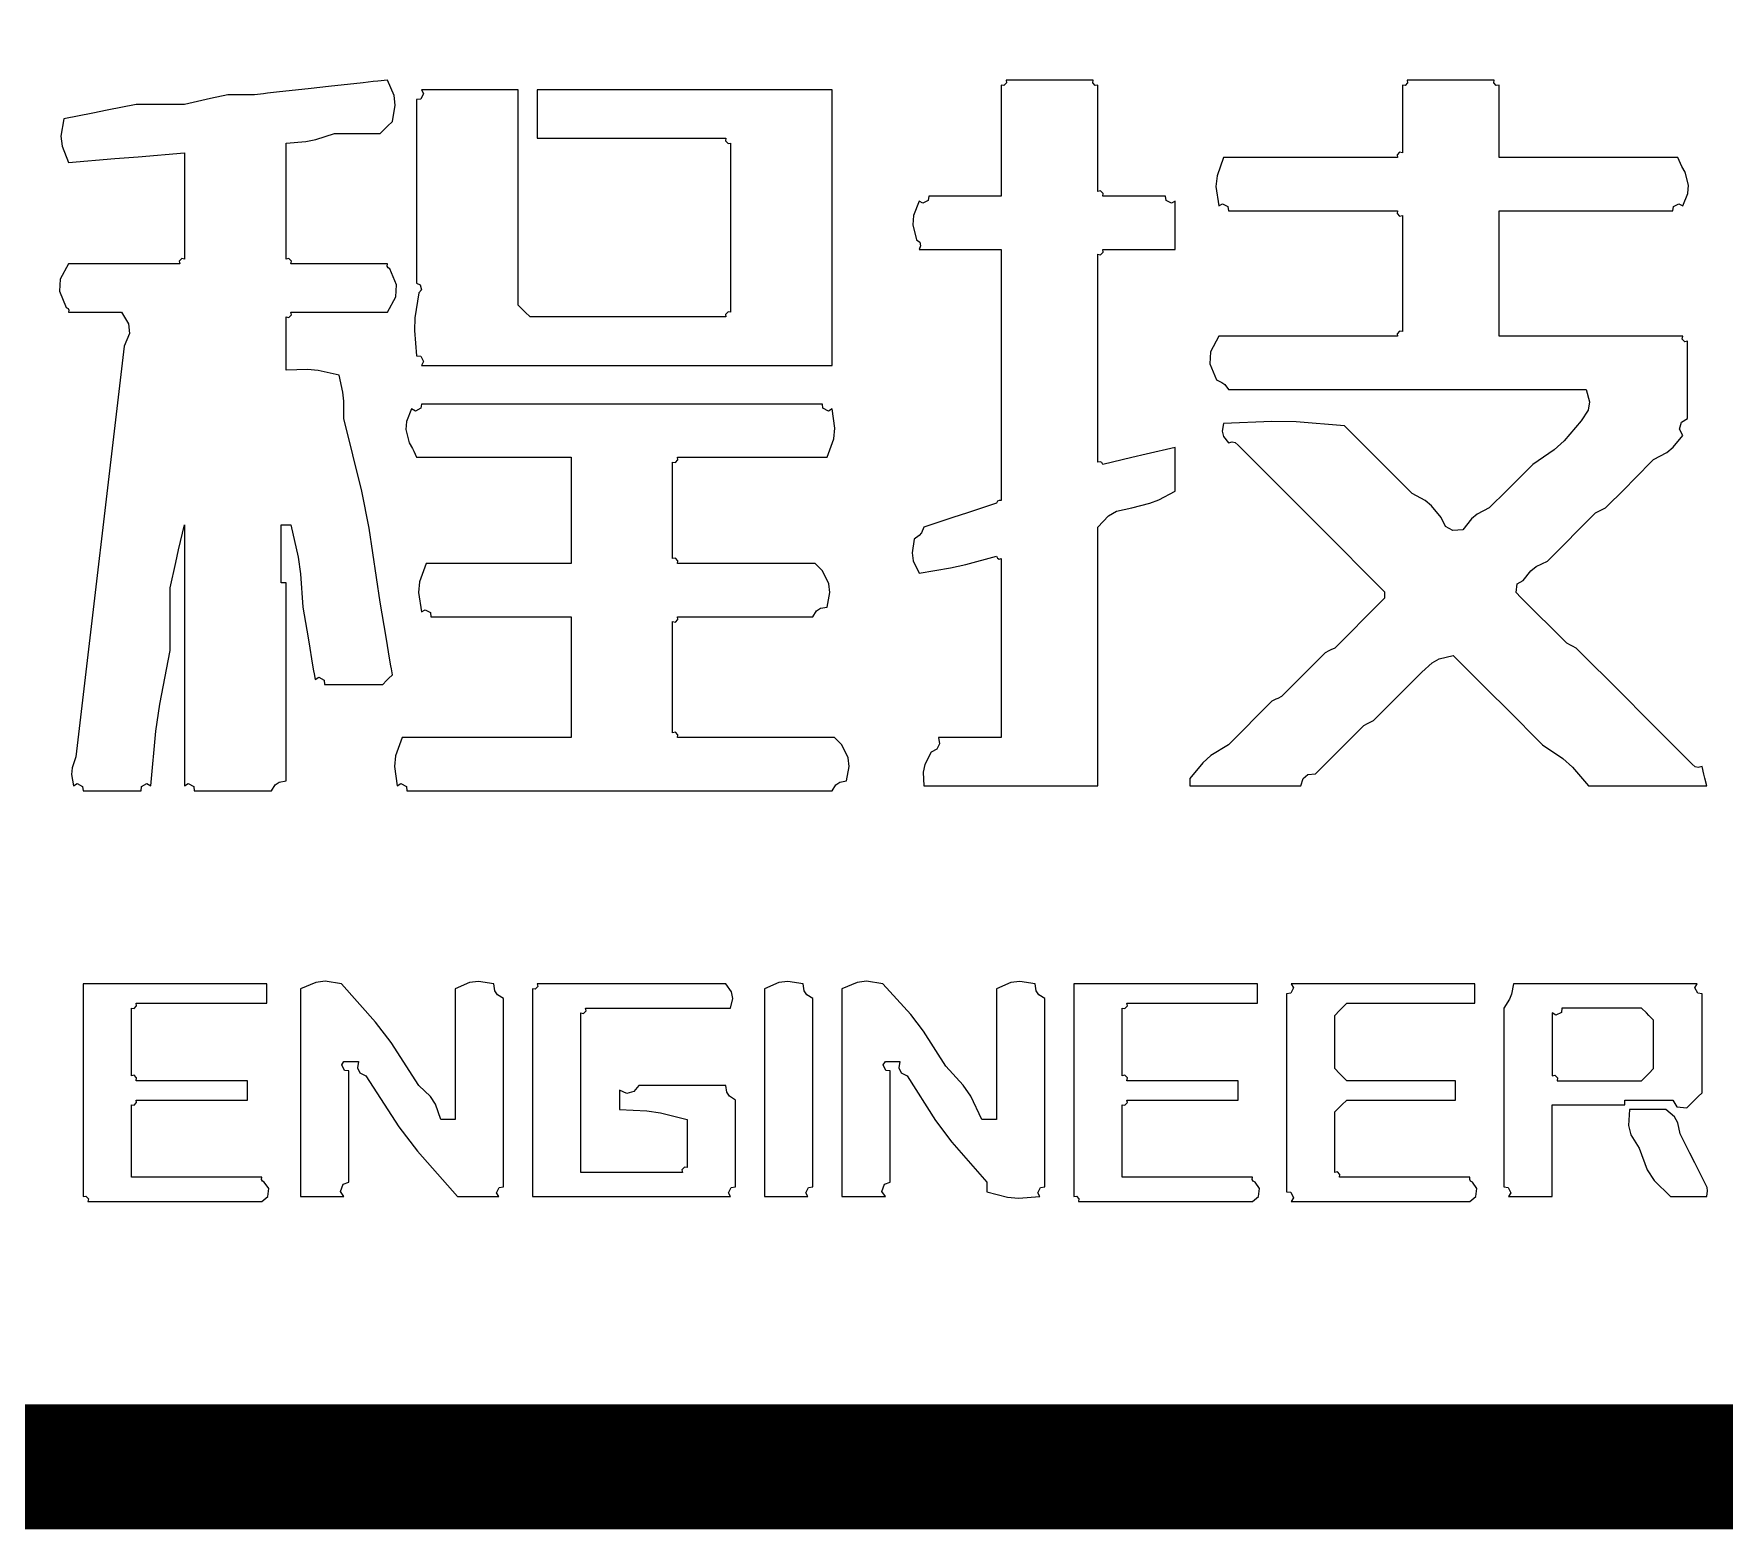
# Model space of a CAD drawing. Header units: millimetres. Extents: x -705761 to 1364679, y -410401 to 446404.
# Drawn here: x -445935 to -444580, y -137576 to -136378 of the extents above; entities that cross this region are included whole.
import ezdxf
from ezdxf.enums import TextEntityAlignment as Align

# ---------------------------------------------------------------- set-up
doc = ezdxf.new("R2010")
doc.units = ezdxf.units.MM
doc.layers.add('TK', color=7, linetype='Continuous')
doc.layers.add('模板-签名-公用', color=3, linetype='Continuous')
doc.layers.add('图框', color=7, linetype='Continuous', lineweight=13)
doc.styles.get("Standard").update_dxf_attribs({"font": 'arial.ttf'})
doc.styles.add('Style-仿宋_GB2312', font='')
doc.styles.add('宋体', font='', dxfattribs={"width": 0.7, "height": 2.5})
doc.styles.add('宋体_1', font='', dxfattribs={"width": 0.7, "height": 2.386364})
doc.styles.get('Style-仿宋_GB2312').set_extended_font_data('仿宋_GB2312')
doc.styles.get('宋体').set_extended_font_data('SimSun')
doc.styles.get('宋体_1').set_extended_font_data('SimSun')

# ---------------------------------------------------------------- blocks, each defined once
blk = doc.blocks.new('BSIET_通用图框_A1+0.5_1')
at = {"layer": '图框', "const_width": 1}
blk.add_lwpolyline([(-1236, 584), (-10, 584), (-10, 10), (-1236, 10)], close=True, dxfattribs=at)
at = {"layer": '图框', "color": 7, "lineweight": 25, "flags": 128}
blk.add_lwpolyline([(-10, 584), (-1236, 584), (-1236, 10), (-10, 10), (-10, 584)], close=True, dxfattribs=at)
at = {"layer": 'TK', "lineweight": 25, "style": '宋体', "width": 0.7, "flags": 3}
for tag, p in [('LZHQ_N会签10_T6_H6', (-1248.113, 94.082)), ('LZHQ_N会签9_T6_H6', (-1248.235, 86.082)), ('LZHQ_N会签8_T6_H6', (-1248.235, 78.082)), ('LZHQ_N会签7_T6_H6', (-1248.357, 70.082)), ('LZHQ_N会签6_T6_H6', (-1248.253, 62.082)), ('LZHQ_N会签5_T6_H6', (-1248.253, 54.082)), ('LZHQ_N会签4_T6_H6', (-1248.253, 46.082)), ('LZHQ_N会签3_T6_H6', (-1248.253, 38.082)), ('LZHQ_N会签2_T6_H6', (-1248.253, 30.082)), ('LZHQ_N会签1_T6_H6', (-1248.253, 22.082))]:
    blk.add_attdef(tag, text='', height=2.5, dxfattribs=at).set_placement(p, align=Align.MIDDLE)
at = {"layer": '模板-签名-公用', "lineweight": 25, "style": '宋体', "width": 0.7}
blk.add_attdef('LZTQINS', text='', height=2, dxfattribs=at).set_placement((-10, 10), align=Align.MIDDLE)
at = {"layer": '模板-签名-公用', "lineweight": 25, "style": '宋体', "width": 0.7, "flags": 3}
blk.add_attdef('LZFRAME', (-45.909, 7.064), '', height=3, dxfattribs=at)
blk = doc.blocks.new('BSIET_通用_A1(2024)_1')
at = {"color": 7, "linetype": 'Continuous', "lineweight": 0}
for p, q in [((-79.619, 11.113), (-79.697, 11.106)), ((-79.567, 10.992), (-79.619, 11.113)), ((-74.382, 11.113), (-74.661, 11.113)), ((-74.661, 11.113), (-74.657, 11.092)), ((-74.243, 11.113), (-74.382, 11.113)), ((-73.964, 11.113), (-74.243, 11.113)), ((-73.967, 11.092), (-73.964, 11.113)), ((-71.167, 11.113), (-71.446, 11.113)), ((-71.446, 11.113), (-71.443, 11.092)), ((-71.028, 11.113), (-71.167, 11.113)), ((-70.749, 11.113), (-71.028, 11.113)), ((-70.752, 11.092), (-70.749, 11.113)), ((-80.898, 10.997), (-81.037, 10.966)), ((-80.812, 10.997), (-80.898, 10.997)), ((-80.769, 10.997), (-80.812, 10.997)), ((-80.684, 10.997), (-80.769, 10.997)), ((-80.614, 11.005), (-80.684, 10.997)), ((-80.58, 11.009), (-80.614, 11.005)), ((-80.51, 11.017), (-80.58, 11.009)), ((-80.231, 11.047), (-80.51, 11.017)), ((-80.092, 11.063), (-80.231, 11.047)), ((-79.813, 11.094), (-80.092, 11.063)), ((-79.735, 11.103), (-79.813, 11.094)), ((-79.697, 11.106), (-79.735, 11.103)), ((-79.558, 10.915), (-79.567, 10.992)), ((-79.33, 11.006), (-79.353, 10.962)), ((-79.038, 11.036), (-79.348, 11.036)), ((-79.348, 11.036), (-79.33, 11.006)), ((-78.883, 11.036), (-79.038, 11.036)), ((-78.573, 11.036), (-78.883, 11.036)), ((-78.573, 10.347), (-78.573, 11.036)), ((-77.473, 11.036), (-78.419, 11.036)), ((-78.419, 11.036), (-78.419, 10.881)), ((-77.001, 11.036), (-77.473, 11.036)), ((-76.056, 11.036), (-77.001, 11.036)), ((-76.056, 10.153), (-76.056, 11.036)), ((-74.678, 11.071), (-74.7, 11.075)), ((-74.7, 11.075), (-74.7, 10.719)), ((-74.657, 11.092), (-74.678, 11.071)), ((-73.947, 11.071), (-73.967, 11.092)), ((-73.925, 11.075), (-73.947, 11.071)), ((-73.925, 10.734), (-73.925, 11.075)), ((-71.463, 11.071), (-71.485, 11.075)), ((-71.485, 11.075), (-71.485, 10.858)), ((-71.443, 11.092), (-71.463, 11.071)), ((-70.732, 11.071), (-70.752, 11.092)), ((-70.71, 11.075), (-70.732, 11.071)), ((-70.71, 10.842), (-70.71, 11.075)), ((-81.982, 10.851), (-82.214, 10.804)), ((-81.866, 10.874), (-81.982, 10.851)), ((-81.633, 10.92), (-81.866, 10.874)), ((-81.478, 10.92), (-81.633, 10.92)), ((-81.401, 10.92), (-81.478, 10.92)), ((-81.246, 10.92), (-81.401, 10.92)), ((-81.107, 10.951), (-81.246, 10.92)), ((-81.037, 10.966), (-81.107, 10.951)), ((-79.58, 10.784), (-79.558, 10.915)), ((-79.353, 10.962), (-79.387, 10.959)), ((-79.387, 10.959), (-79.387, 10.37)), ((-78.419, 10.881), (-78.419, 10.804)), ((-71.485, 10.858), (-71.485, 10.749)), ((-70.71, 10.726), (-70.71, 10.842)), ((-82.214, 10.804), (-82.237, 10.665)), ((-79.677, 10.687), (-79.638, 10.726)), ((-79.638, 10.726), (-79.619, 10.746)), ((-79.619, 10.746), (-79.58, 10.784)), ((-78.419, 10.804), (-78.419, 10.649)), ((-74.7, 10.719), (-74.7, 10.54)), ((-73.925, 10.563), (-73.925, 10.734)), ((-71.485, 10.749), (-71.485, 10.532)), ((-70.71, 10.494), (-70.71, 10.726)), ((-82.237, 10.665), (-82.228, 10.585)), ((-82.228, 10.585), (-82.175, 10.455)), ((-80.432, 10.61), (-80.275, 10.622)), ((-80.432, 10.238), (-80.432, 10.61)), ((-80.275, 10.622), (-80.195, 10.638)), ((-80.195, 10.638), (-80.045, 10.687)), ((-80.045, 10.687), (-79.898, 10.687)), ((-79.898, 10.687), (-79.825, 10.687)), ((-79.825, 10.687), (-79.677, 10.687)), ((-78.419, 10.649), (-77.814, 10.649)), ((-77.814, 10.649), (-77.512, 10.649)), ((-77.512, 10.649), (-76.908, 10.649)), ((-76.908, 10.649), (-76.911, 10.627)), ((-76.911, 10.627), (-76.89, 10.606)), ((-76.89, 10.606), (-76.869, 10.61)), ((-76.869, 10.61), (-76.869, 10.068)), ((-82.175, 10.455), (-81.804, 10.485)), ((-81.804, 10.485), (-81.618, 10.5)), ((-81.618, 10.5), (-81.246, 10.532)), ((-81.246, 10.532), (-81.246, 10.192)), ((-74.7, 10.54), (-74.7, 10.184)), ((-73.925, 10.223), (-73.925, 10.563)), ((-72.918, 10.494), (-72.97, 10.347)), ((-72.36, 10.494), (-72.918, 10.494)), ((-72.082, 10.494), (-72.36, 10.494)), ((-71.524, 10.494), (-72.082, 10.494)), ((-71.507, 10.536), (-71.527, 10.515)), ((-71.527, 10.515), (-71.524, 10.494)), ((-71.485, 10.532), (-71.507, 10.536)), ((-70.137, 10.494), (-70.71, 10.494)), ((-69.85, 10.494), (-70.137, 10.494)), ((-69.277, 10.494), (-69.85, 10.494)), ((-69.256, 10.446), (-69.277, 10.494)), ((-69.245, 10.423), (-69.256, 10.446)), ((-79.387, 10.37), (-79.387, 10.075)), ((-78.573, 10.002), (-78.573, 10.347)), ((-72.97, 10.347), (-72.979, 10.261)), ((-69.219, 10.377), (-69.245, 10.423)), ((-69.192, 10.272), (-69.219, 10.377)), ((-81.246, 10.192), (-81.246, 10.021)), ((-80.432, 10.052), (-80.432, 10.238)), ((-75.281, 10.184), (-75.285, 10.15)), ((-75.049, 10.184), (-75.281, 10.184)), ((-74.932, 10.184), (-75.049, 10.184)), ((-74.7, 10.184), (-74.932, 10.184)), ((-73.904, 10.226), (-73.925, 10.223)), ((-73.883, 10.205), (-73.904, 10.226)), ((-73.886, 10.184), (-73.883, 10.205)), ((-73.685, 10.184), (-73.886, 10.184)), ((-73.584, 10.184), (-73.685, 10.184)), ((-73.383, 10.184), (-73.584, 10.184)), ((-73.379, 10.15), (-73.383, 10.184)), ((-72.979, 10.261), (-72.957, 10.107)), ((-69.238, 10.107), (-69.196, 10.207)), ((-69.196, 10.207), (-69.192, 10.272)), ((-80.432, 9.68), (-80.432, 10.052)), ((-79.387, 10.075), (-79.387, 9.487)), ((-76.869, 10.068), (-76.869, 9.796)), ((-76.056, 9.711), (-76.056, 10.153)), ((-75.404, 10.03), (-75.409, 9.955)), ((-75.358, 10.145), (-75.404, 10.03)), ((-75.328, 10.128), (-75.358, 10.145)), ((-75.285, 10.15), (-75.328, 10.128)), ((-73.335, 10.128), (-73.379, 10.15)), ((-73.305, 10.145), (-73.335, 10.128)), ((-73.305, 9.99), (-73.305, 10.145)), ((-72.957, 10.107), (-72.927, 10.124)), ((-72.927, 10.124), (-72.883, 10.102)), ((-72.883, 10.102), (-72.879, 10.068)), ((-72.879, 10.068), (-72.337, 10.068)), ((-72.337, 10.068), (-72.066, 10.068)), ((-72.066, 10.068), (-71.524, 10.068)), ((-71.524, 10.068), (-71.527, 10.046)), ((-71.527, 10.046), (-71.507, 10.025)), ((-71.507, 10.025), (-71.485, 10.029)), ((-71.485, 10.029), (-71.485, 9.657)), ((-70.71, 9.665), (-70.71, 10.068)), ((-70.71, 10.068), (-70.152, 10.068)), ((-70.152, 10.068), (-69.873, 10.068)), ((-69.873, 10.068), (-69.316, 10.068)), ((-69.316, 10.068), (-69.312, 10.102)), ((-69.312, 10.102), (-69.268, 10.124)), ((-69.268, 10.124), (-69.238, 10.107)), ((-81.246, 10.021), (-81.246, 9.68)), ((-78.573, 9.312), (-78.573, 10.002)), ((-75.409, 9.955), (-75.378, 9.835)), ((-73.305, 9.913), (-73.305, 9.99)), ((-73.305, 9.758), (-73.305, 9.913)), ((-76.869, 9.796), (-76.869, 9.254)), ((-75.378, 9.835), (-75.353, 9.815)), ((-75.346, 9.787), (-75.358, 9.758)), ((-75.358, 9.758), (-75.095, 9.758)), ((-75.353, 9.815), (-75.346, 9.787)), ((-75.095, 9.758), (-74.963, 9.758)), ((-74.963, 9.758), (-74.7, 9.758)), ((-74.7, 9.758), (-74.7, 8.952)), ((-73.883, 9.736), (-73.886, 9.758)), ((-73.886, 9.758), (-73.654, 9.758)), ((-73.654, 9.758), (-73.538, 9.758)), ((-73.538, 9.758), (-73.305, 9.758)), ((-82.175, 9.641), (-82.242, 9.518)), ((-81.819, 9.641), (-82.175, 9.641)), ((-81.641, 9.641), (-81.819, 9.641)), ((-81.285, 9.641), (-81.641, 9.641)), ((-81.268, 9.684), (-81.289, 9.663)), ((-81.289, 9.663), (-81.285, 9.641)), ((-81.246, 9.68), (-81.268, 9.684)), ((-80.411, 9.684), (-80.432, 9.68)), ((-80.39, 9.663), (-80.411, 9.684)), ((-80.394, 9.641), (-80.39, 9.663)), ((-80.084, 9.641), (-80.394, 9.641)), ((-79.929, 9.641), (-80.084, 9.641)), ((-79.619, 9.641), (-79.929, 9.641)), ((-79.621, 9.624), (-79.619, 9.641)), ((-79.615, 9.611), (-79.621, 9.624)), ((-76.056, 8.828), (-76.056, 9.711)), ((-73.925, 9.053), (-73.925, 9.719)), ((-73.925, 9.719), (-73.904, 9.715)), ((-73.904, 9.715), (-73.883, 9.736)), ((-71.485, 9.657), (-71.485, 9.471)), ((-70.71, 9.463), (-70.71, 9.665)), ((-82.242, 9.518), (-82.247, 9.422)), ((-79.6, 9.603), (-79.615, 9.611)), ((-79.547, 9.473), (-79.6, 9.603)), ((-79.387, 9.487), (-79.357, 9.475)), ((-82.247, 9.422), (-82.195, 9.293)), ((-79.619, 9.254), (-79.553, 9.377)), ((-79.553, 9.377), (-79.547, 9.473)), ((-79.367, 9.409), (-79.399, 9.21)), ((-79.346, 9.433), (-79.367, 9.409)), ((-79.357, 9.475), (-79.346, 9.433)), ((-71.485, 9.471), (-71.485, 9.099)), ((-70.71, 9.061), (-70.71, 9.463)), ((-82.195, 9.293), (-82.18, 9.285)), ((-82.18, 9.285), (-82.173, 9.271)), ((-82.173, 9.271), (-82.175, 9.254)), ((-82.175, 9.254), (-82.005, 9.254)), ((-82.005, 9.254), (-81.92, 9.254)), ((-81.92, 9.254), (-81.75, 9.254)), ((-81.75, 9.254), (-81.694, 9.161)), ((-80.432, 9.045), (-80.432, 9.216)), ((-80.432, 9.216), (-80.411, 9.212)), ((-80.411, 9.212), (-80.39, 9.233)), ((-80.39, 9.233), (-80.394, 9.254)), ((-80.394, 9.254), (-80.084, 9.254)), ((-80.084, 9.254), (-79.929, 9.254)), ((-79.929, 9.254), (-79.619, 9.254)), ((-78.535, 9.274), (-78.573, 9.312)), ((-78.515, 9.254), (-78.535, 9.274)), ((-78.477, 9.216), (-78.515, 9.254)), ((-77.849, 9.216), (-78.477, 9.216)), ((-77.535, 9.216), (-77.849, 9.216)), ((-76.908, 9.216), (-77.535, 9.216)), ((-76.89, 9.258), (-76.911, 9.237)), ((-76.911, 9.237), (-76.908, 9.216)), ((-76.869, 9.254), (-76.89, 9.258)), ((-81.688, 9.083), (-81.73, 8.983)), ((-81.694, 9.161), (-81.688, 9.083)), ((-79.399, 9.21), (-79.403, 9.107)), ((-79.403, 9.107), (-79.387, 8.905)), ((-71.507, 9.103), (-71.527, 9.082)), ((-71.527, 9.082), (-71.524, 9.061)), ((-71.485, 9.099), (-71.507, 9.103)), ((-81.73, 8.983), (-81.884, 7.666)), ((-80.432, 8.96), (-80.432, 9.045)), ((-80.432, 8.789), (-80.432, 8.96)), ((-74.7, 8.952), (-74.7, 8.549)), ((-73.925, 8.72), (-73.925, 9.053)), ((-72.957, 9.061), (-73.023, 8.937)), ((-72.383, 9.061), (-72.957, 9.061)), ((-72.097, 9.061), (-72.383, 9.061)), ((-71.524, 9.061), (-72.097, 9.061)), ((-70.121, 9.061), (-70.71, 9.061)), ((-69.827, 9.061), (-70.121, 9.061)), ((-69.238, 9.061), (-69.827, 9.061)), ((-69.242, 9.039), (-69.238, 9.061)), ((-69.221, 9.018), (-69.242, 9.039)), ((-69.2, 9.022), (-69.221, 9.018)), ((-69.2, 8.774), (-69.2, 9.022)), ((-79.387, 8.905), (-79.353, 8.902)), ((-79.353, 8.902), (-79.33, 8.858)), ((-79.33, 8.858), (-79.348, 8.828)), ((-79.348, 8.828), (-78.031, 8.828)), ((-78.031, 8.828), (-77.373, 8.828)), ((-77.373, 8.828), (-76.056, 8.828)), ((-73.023, 8.937), (-73.028, 8.841)), ((-73.028, 8.841), (-72.976, 8.712)), ((-80.261, 8.795), (-80.432, 8.789)), ((-80.174, 8.787), (-80.261, 8.795)), ((-80.007, 8.75), (-80.174, 8.787)), ((-79.976, 8.614), (-80.007, 8.75)), ((-73.925, 8.053), (-73.925, 8.72)), ((-72.976, 8.712), (-72.931, 8.691)), ((-72.931, 8.691), (-72.909, 8.674)), ((-72.909, 8.674), (-72.879, 8.634)), ((-69.2, 8.65), (-69.2, 8.774)), ((-79.968, 8.542), (-79.976, 8.614)), ((-79.968, 8.402), (-79.968, 8.542)), ((-74.7, 8.549), (-74.7, 7.744)), ((-72.879, 8.634), (-71.733, 8.634)), ((-71.733, 8.634), (-71.159, 8.634)), ((-71.159, 8.634), (-70.013, 8.634)), ((-70.013, 8.634), (-69.985, 8.536)), ((-69.985, 8.536), (-69.996, 8.468)), ((-69.2, 8.402), (-69.2, 8.65)), ((-79.826, 7.819), (-79.968, 8.402)), ((-79.426, 8.48), (-79.467, 8.379)), ((-79.395, 8.462), (-79.426, 8.48)), ((-79.352, 8.484), (-79.395, 8.462)), ((-79.348, 8.518), (-79.352, 8.484)), ((-78.062, 8.518), (-79.348, 8.518)), ((-77.419, 8.518), (-78.062, 8.518)), ((-76.133, 8.518), (-77.419, 8.518)), ((-76.129, 8.484), (-76.133, 8.518)), ((-76.085, 8.462), (-76.129, 8.484)), ((-76.056, 8.48), (-76.085, 8.462)), ((-76.033, 8.326), (-76.056, 8.48)), ((-69.996, 8.468), (-70.052, 8.383)), ((-69.248, 8.374), (-69.2, 8.402)), ((-79.467, 8.379), (-79.472, 8.314)), ((-79.472, 8.314), (-79.445, 8.208)), ((-76.042, 8.239), (-76.033, 8.326)), ((-72.918, 8.363), (-72.93, 8.301)), ((-72.93, 8.301), (-72.919, 8.258)), ((-72.531, 8.379), (-72.918, 8.363)), ((-72.336, 8.375), (-72.531, 8.379)), ((-71.95, 8.344), (-72.336, 8.375)), ((-71.733, 8.127), (-71.95, 8.344)), ((-70.052, 8.383), (-70.187, 8.224)), ((-69.314, 8.172), (-69.238, 8.267)), ((-69.265, 8.316), (-69.248, 8.374)), ((-69.238, 8.267), (-69.265, 8.316)), ((-79.445, 8.208), (-79.419, 8.163)), ((-79.419, 8.163), (-79.407, 8.14)), ((-79.407, 8.14), (-79.387, 8.092)), ((-76.094, 8.092), (-76.042, 8.239)), ((-73.305, 8.17), (-73.538, 8.116)), ((-73.305, 8.03), (-73.305, 8.17)), ((-72.919, 8.258), (-72.879, 8.208)), ((-72.879, 8.208), (-72.848, 8.216)), ((-72.848, 8.216), (-72.826, 8.21)), ((-72.826, 8.21), (-72.802, 8.189)), ((-72.802, 8.189), (-72.345, 7.732)), ((-70.267, 8.152), (-70.439, 8.034)), ((-70.187, 8.224), (-70.267, 8.152)), ((-69.471, 8.073), (-69.364, 8.131)), ((-69.364, 8.131), (-69.314, 8.172)), ((-79.387, 8.092), (-78.891, 8.092)), ((-78.891, 8.092), (-78.643, 8.092)), ((-78.643, 8.092), (-78.147, 8.092)), ((-78.147, 8.092), (-78.147, 7.752)), ((-77.334, 7.744), (-77.334, 8.053)), ((-77.334, 8.053), (-77.312, 8.05)), ((-77.312, 8.05), (-77.292, 8.071)), ((-77.292, 8.071), (-77.295, 8.092)), ((-77.295, 8.092), (-76.815, 8.092)), ((-76.815, 8.092), (-76.574, 8.092)), ((-76.574, 8.092), (-76.094, 8.092)), ((-73.908, 8.056), (-73.925, 8.053)), ((-73.895, 8.049), (-73.908, 8.056)), ((-73.886, 8.034), (-73.895, 8.049)), ((-73.654, 8.089), (-73.886, 8.034)), ((-73.538, 8.116), (-73.654, 8.089)), ((-73.305, 7.961), (-73.305, 8.03)), ((-71.624, 8.019), (-71.733, 8.127)), ((-71.407, 7.802), (-71.624, 8.019)), ((-70.439, 8.034), (-70.579, 7.895)), ((-69.625, 7.918), (-69.471, 8.073)), ((-73.305, 7.821), (-73.305, 7.961)), ((-70.579, 7.895), (-70.648, 7.825)), ((-69.703, 7.84), (-69.625, 7.918)), ((-79.767, 7.523), (-79.826, 7.819)), ((-78.147, 7.752), (-78.147, 7.581)), ((-77.334, 7.589), (-77.334, 7.744)), ((-74.738, 7.724), (-74.971, 7.647)), ((-74.73, 7.739), (-74.738, 7.724)), ((-74.717, 7.746), (-74.73, 7.739)), ((-74.7, 7.744), (-74.717, 7.746)), ((-73.509, 7.723), (-73.438, 7.751)), ((-73.438, 7.751), (-73.305, 7.821)), ((-72.345, 7.732), (-72.116, 7.504)), ((-71.301, 7.744), (-71.407, 7.802)), ((-71.251, 7.702), (-71.301, 7.744)), ((-70.648, 7.825), (-70.788, 7.686)), ((-69.858, 7.686), (-69.703, 7.84)), ((-81.884, 7.666), (-81.962, 7.007)), ((-77.334, 7.279), (-77.334, 7.589)), ((-75.087, 7.608), (-75.32, 7.531)), ((-74.971, 7.647), (-75.087, 7.608)), ((-73.925, 7.531), (-73.841, 7.623)), ((-73.841, 7.623), (-73.776, 7.66)), ((-73.776, 7.66), (-73.654, 7.686)), ((-73.654, 7.686), (-73.509, 7.723)), ((-71.175, 7.608), (-71.251, 7.702)), ((-71.138, 7.537), (-71.175, 7.608)), ((-70.932, 7.597), (-71.001, 7.511)), ((-70.885, 7.635), (-70.932, 7.597)), ((-70.788, 7.686), (-70.885, 7.635)), ((-70.091, 7.492), (-69.936, 7.647)), ((-69.936, 7.647), (-69.904, 7.662)), ((-69.904, 7.662), (-69.889, 7.67)), ((-69.889, 7.67), (-69.858, 7.686)), ((-81.294, 7.349), (-81.246, 7.55)), ((-81.246, 7.55), (-81.246, 6.713)), ((-80.471, 7.364), (-80.471, 7.55)), ((-80.471, 7.55), (-80.44, 7.55)), ((-80.44, 7.55), (-80.425, 7.55)), ((-80.425, 7.55), (-80.394, 7.55)), ((-80.394, 7.55), (-80.335, 7.29)), ((-79.677, 6.93), (-79.767, 7.523)), ((-78.147, 7.581), (-78.147, 7.24)), ((-75.358, 7.464), (-75.397, 7.434)), ((-75.34, 7.485), (-75.358, 7.464)), ((-75.32, 7.531), (-75.34, 7.485)), ((-73.925, 6.701), (-73.925, 7.531)), ((-72.116, 7.504), (-71.659, 7.046)), ((-71.08, 7.505), (-71.138, 7.537)), ((-71.001, 7.511), (-71.08, 7.505)), ((-70.168, 7.414), (-70.091, 7.492)), ((-81.317, 7.248), (-81.294, 7.349)), ((-80.471, 7.271), (-80.471, 7.364)), ((-75.397, 7.434), (-75.415, 7.326)), ((-75.415, 7.326), (-75.406, 7.261)), ((-70.323, 7.259), (-70.168, 7.414)), ((-81.362, 7.046), (-81.317, 7.248)), ((-80.471, 7.085), (-80.471, 7.271)), ((-80.335, 7.29), (-80.316, 7.157)), ((-79.309, 7.24), (-79.362, 7.093)), ((-78.844, 7.24), (-79.309, 7.24)), ((-78.612, 7.24), (-78.844, 7.24)), ((-78.147, 7.24), (-78.612, 7.24)), ((-77.312, 7.282), (-77.334, 7.279)), ((-77.292, 7.262), (-77.312, 7.282)), ((-77.295, 7.24), (-77.292, 7.262)), ((-76.853, 7.24), (-77.295, 7.24)), ((-76.632, 7.24), (-76.853, 7.24)), ((-76.191, 7.24), (-76.632, 7.24)), ((-76.168, 7.217), (-76.191, 7.24)), ((-76.156, 7.205), (-76.168, 7.217)), ((-76.133, 7.182), (-76.156, 7.205)), ((-76.082, 7.076), (-76.133, 7.182)), ((-75.406, 7.261), (-75.358, 7.162)), ((-75.358, 7.162), (-75.108, 7.206)), ((-75.108, 7.206), (-74.984, 7.233)), ((-74.984, 7.233), (-74.738, 7.298)), ((-74.738, 7.298), (-74.73, 7.283)), ((-74.73, 7.283), (-74.717, 7.276)), ((-74.717, 7.276), (-74.7, 7.279)), ((-74.7, 7.279), (-74.7, 6.705)), ((-70.516, 7.104), (-70.455, 7.182)), ((-70.455, 7.182), (-70.412, 7.216)), ((-70.412, 7.216), (-70.323, 7.259)), ((-81.362, 6.845), (-81.362, 7.046)), ((-80.456, 7.085), (-80.471, 7.085)), ((-80.448, 7.085), (-80.456, 7.085)), ((-80.432, 7.085), (-80.448, 7.085)), ((-80.432, 6.45), (-80.432, 7.085)), ((-80.316, 7.157), (-80.297, 6.891)), ((-79.362, 7.093), (-79.37, 7.007)), ((-76.073, 7.007), (-76.082, 7.076)), ((-71.659, 7.046), (-71.627, 7.013)), ((-70.574, 7.008), (-70.564, 7.077)), ((-70.564, 7.077), (-70.516, 7.104)), ((-81.962, 7.007), (-82.117, 5.691)), ((-79.646, 6.744), (-79.677, 6.93)), ((-79.37, 7.007), (-79.348, 6.853)), ((-76.094, 6.891), (-76.073, 7.007)), ((-71.659, 6.93), (-71.806, 6.783)), ((-71.627, 6.963), (-71.659, 6.93)), ((-71.627, 7.013), (-71.627, 6.963)), ((-70.536, 6.969), (-70.574, 7.008)), ((-70.389, 6.822), (-70.536, 6.969)), ((-81.362, 6.744), (-81.362, 6.845)), ((-80.297, 6.891), (-80.266, 6.705)), ((-79.348, 6.853), (-79.318, 6.87)), ((-79.318, 6.87), (-79.274, 6.848)), ((-79.274, 6.848), (-79.271, 6.814)), ((-79.271, 6.814), (-78.821, 6.814)), ((-78.821, 6.814), (-78.596, 6.814)), ((-78.596, 6.814), (-78.147, 6.814)), ((-78.147, 6.814), (-78.147, 6.426)), ((-77.334, 6.419), (-77.334, 6.775)), ((-77.334, 6.775), (-77.312, 6.771)), ((-77.312, 6.771), (-77.292, 6.792)), ((-77.292, 6.792), (-77.295, 6.814)), ((-77.295, 6.814), (-76.861, 6.814)), ((-76.861, 6.814), (-76.644, 6.814)), ((-76.644, 6.814), (-76.21, 6.814)), ((-76.21, 6.814), (-76.181, 6.861)), ((-76.181, 6.861), (-76.149, 6.883)), ((-76.149, 6.883), (-76.094, 6.891)), ((-71.806, 6.783), (-71.88, 6.709)), ((-70.315, 6.748), (-70.389, 6.822)), ((-81.362, 6.543), (-81.362, 6.744)), ((-81.246, 6.713), (-81.246, 6.295)), ((-80.266, 6.705), (-80.25, 6.613)), ((-79.631, 6.651), (-79.646, 6.744)), ((-79.6, 6.465), (-79.631, 6.651)), ((-74.7, 6.705), (-74.7, 6.419)), ((-73.925, 6.287), (-73.925, 6.701)), ((-71.88, 6.709), (-72.027, 6.562)), ((-70.168, 6.601), (-70.315, 6.748)), ((-81.444, 6.112), (-81.362, 6.543)), ((-80.25, 6.613), (-80.22, 6.426)), ((-72.104, 6.523), (-72.244, 6.384)), ((-72.074, 6.539), (-72.104, 6.523)), ((-72.058, 6.547), (-72.074, 6.539)), ((-72.027, 6.562), (-72.058, 6.547)), ((-71.189, 6.475), (-71.078, 6.504)), ((-71.078, 6.504), (-70.791, 6.217)), ((-70.137, 6.585), (-70.168, 6.601)), ((-70.121, 6.577), (-70.137, 6.585)), ((-70.091, 6.562), (-70.121, 6.577)), ((-69.719, 6.19), (-70.091, 6.562)), ((-80.432, 6.132), (-80.432, 6.45)), ((-80.22, 6.426), (-80.212, 6.38)), ((-80.212, 6.38), (-80.208, 6.357)), ((-79.592, 6.419), (-79.6, 6.465)), ((-79.588, 6.395), (-79.592, 6.419)), ((-79.58, 6.349), (-79.588, 6.395)), ((-78.147, 6.426), (-78.147, 6.233)), ((-77.334, 6.241), (-77.334, 6.419)), ((-74.7, 6.419), (-74.7, 5.846)), ((-72.244, 6.384), (-72.314, 6.314)), ((-71.485, 6.213), (-71.33, 6.368)), ((-71.33, 6.368), (-71.245, 6.445)), ((-71.245, 6.445), (-71.189, 6.475)), ((-81.246, 6.295), (-81.246, 5.458)), ((-80.208, 6.357), (-80.2, 6.31)), ((-80.2, 6.31), (-80.17, 6.328)), ((-80.17, 6.328), (-80.126, 6.306)), ((-80.126, 6.306), (-80.123, 6.271)), ((-80.123, 6.271), (-79.937, 6.271)), ((-79.937, 6.271), (-79.844, 6.271)), ((-79.844, 6.271), (-79.658, 6.271)), ((-79.658, 6.271), (-79.627, 6.303)), ((-79.627, 6.303), (-79.611, 6.318)), ((-79.611, 6.318), (-79.58, 6.349)), ((-78.147, 6.233), (-78.147, 5.846)), ((-77.334, 5.884), (-77.334, 6.241)), ((-73.925, 5.458), (-73.925, 6.287)), ((-72.314, 6.314), (-72.453, 6.175)), ((-81.475, 5.895), (-81.444, 6.112)), ((-80.432, 5.497), (-80.432, 6.132)), ((-72.531, 6.136), (-72.67, 5.997)), ((-72.5, 6.152), (-72.531, 6.136)), ((-72.484, 6.159), (-72.5, 6.152)), ((-72.453, 6.175), (-72.484, 6.159)), ((-71.717, 5.981), (-71.562, 6.136)), ((-71.562, 6.136), (-71.485, 6.213)), ((-70.791, 6.217), (-70.648, 6.074)), ((-69.533, 6.004), (-69.719, 6.19)), ((-72.67, 5.997), (-72.74, 5.927)), ((-71.764, 5.958), (-71.748, 5.965)), ((-71.748, 5.965), (-71.717, 5.981)), ((-70.648, 6.074), (-70.361, 5.788)), ((-69.161, 5.632), (-69.533, 6.004)), ((-81.517, 5.458), (-81.475, 5.895)), ((-79.503, 5.846), (-79.555, 5.699)), ((-78.961, 5.846), (-79.503, 5.846)), ((-78.689, 5.846), (-78.961, 5.846)), ((-78.147, 5.846), (-78.689, 5.846)), ((-77.312, 5.888), (-77.334, 5.884)), ((-77.292, 5.867), (-77.312, 5.888)), ((-77.295, 5.846), (-77.292, 5.867)), ((-76.792, 5.846), (-77.295, 5.846)), ((-76.54, 5.846), (-76.792, 5.846)), ((-76.036, 5.846), (-76.54, 5.846)), ((-76.013, 5.822), (-76.036, 5.846)), ((-75.002, 5.846), (-75.203, 5.846)), ((-75.203, 5.846), (-75.194, 5.794)), ((-74.901, 5.846), (-75.002, 5.846)), ((-74.7, 5.846), (-74.901, 5.846)), ((-72.74, 5.927), (-72.879, 5.788)), ((-71.95, 5.788), (-71.795, 5.943)), ((-71.795, 5.943), (-71.764, 5.958)), ((-82.117, 5.691), (-82.148, 5.602)), ((-79.555, 5.699), (-79.564, 5.612)), ((-76.001, 5.811), (-76.013, 5.822)), ((-75.978, 5.788), (-76.001, 5.811)), ((-75.928, 5.682), (-75.978, 5.788)), ((-75.262, 5.729), (-75.312, 5.63)), ((-75.215, 5.753), (-75.262, 5.729)), ((-75.194, 5.794), (-75.215, 5.753)), ((-73.019, 5.701), (-73.085, 5.643)), ((-72.879, 5.788), (-73.019, 5.701)), ((-72.182, 5.555), (-72.027, 5.71)), ((-72.027, 5.71), (-71.95, 5.788)), ((-70.361, 5.788), (-70.198, 5.677)), ((-82.148, 5.602), (-82.152, 5.55)), ((-79.564, 5.612), (-79.542, 5.458)), ((-75.94, 5.497), (-75.918, 5.612)), ((-75.918, 5.612), (-75.928, 5.682)), ((-75.312, 5.63), (-75.325, 5.569)), ((-75.325, 5.569), (-75.32, 5.458)), ((-73.085, 5.643), (-73.189, 5.516)), ((-72.242, 5.548), (-72.182, 5.555)), ((-70.198, 5.677), (-70.122, 5.609)), ((-70.122, 5.609), (-69.994, 5.458)), ((-69.137, 5.611), (-69.161, 5.632)), ((-69.115, 5.606), (-69.137, 5.611)), ((-69.083, 5.613), (-69.115, 5.606)), ((-69.068, 5.551), (-69.083, 5.613)), ((-82.152, 5.55), (-82.137, 5.458)), ((-82.137, 5.458), (-82.107, 5.476)), ((-82.107, 5.476), (-82.063, 5.454)), ((-82.063, 5.454), (-82.059, 5.419)), ((-81.595, 5.419), (-81.591, 5.454)), ((-81.591, 5.454), (-81.547, 5.476)), ((-81.547, 5.476), (-81.517, 5.458)), ((-81.246, 5.458), (-81.216, 5.476)), ((-81.216, 5.476), (-81.172, 5.454)), ((-81.172, 5.454), (-81.169, 5.419)), ((-80.549, 5.419), (-80.52, 5.467)), ((-80.52, 5.467), (-80.488, 5.488)), ((-80.488, 5.488), (-80.432, 5.497)), ((-79.542, 5.458), (-79.512, 5.476)), ((-79.512, 5.476), (-79.468, 5.454)), ((-79.468, 5.454), (-79.464, 5.419)), ((-76.056, 5.419), (-76.026, 5.467)), ((-76.026, 5.467), (-75.994, 5.488)), ((-75.994, 5.488), (-75.94, 5.497)), ((-75.32, 5.458), (-74.762, 5.458)), ((-74.762, 5.458), (-74.483, 5.458)), ((-74.483, 5.458), (-73.925, 5.458)), ((-73.189, 5.516), (-73.189, 5.493)), ((-73.189, 5.493), (-73.189, 5.482)), ((-73.189, 5.482), (-73.189, 5.458)), ((-73.189, 5.458), (-72.833, 5.458)), ((-72.833, 5.458), (-72.655, 5.458)), ((-72.655, 5.458), (-72.298, 5.458)), ((-72.298, 5.458), (-72.281, 5.516)), ((-72.281, 5.516), (-72.242, 5.548)), ((-69.994, 5.458), (-69.614, 5.458)), ((-69.614, 5.458), (-69.424, 5.458)), ((-69.424, 5.458), (-69.045, 5.458)), ((-69.06, 5.52), (-69.068, 5.551)), ((-69.045, 5.458), (-69.06, 5.52)), ((-82.059, 5.419), (-81.874, 5.419)), ((-81.874, 5.419), (-81.781, 5.419)), ((-81.781, 5.419), (-81.595, 5.419)), ((-81.169, 5.419), (-80.92, 5.419)), ((-80.92, 5.419), (-80.796, 5.419)), ((-80.796, 5.419), (-80.549, 5.419)), ((-79.464, 5.419), (-78.101, 5.419)), ((-78.101, 5.419), (-77.419, 5.419)), ((-77.419, 5.419), (-76.056, 5.419)), ((-81.471, 3.87), (-82.059, 3.87)), ((-82.059, 3.87), (-82.059, 3.188)), ((-81.176, 3.87), (-81.471, 3.87)), ((-80.587, 3.87), (-81.176, 3.87)), ((-80.587, 3.808), (-80.587, 3.87)), ((-80.587, 3.777), (-80.587, 3.808)), ((-80.194, 3.883), (-80.316, 3.831)), ((-80.316, 3.831), (-80.316, 3.165)), ((-80.118, 3.892), (-80.194, 3.883)), ((-79.987, 3.87), (-80.118, 3.892)), ((-79.715, 3.565), (-79.987, 3.87)), ((-78.962, 3.882), (-79.077, 3.831)), ((-79.077, 3.831), (-79.077, 3.413)), ((-78.89, 3.89), (-78.962, 3.882)), ((-78.767, 3.87), (-78.89, 3.89)), ((-78.758, 3.815), (-78.767, 3.87)), ((-78.737, 3.783), (-78.758, 3.815)), ((-78.435, 3.828), (-78.457, 3.831)), ((-78.457, 3.831), (-78.457, 3.165)), ((-78.415, 3.849), (-78.435, 3.828)), ((-77.814, 3.87), (-78.419, 3.87)), ((-78.419, 3.87), (-78.415, 3.849)), ((-77.512, 3.87), (-77.814, 3.87)), ((-76.908, 3.87), (-77.512, 3.87)), ((-76.861, 3.806), (-76.908, 3.87)), ((-76.851, 3.753), (-76.861, 3.806)), ((-76.483, 3.882), (-76.598, 3.831)), ((-76.598, 3.831), (-76.598, 3.165)), ((-76.411, 3.89), (-76.483, 3.882)), ((-76.288, 3.87), (-76.411, 3.89)), ((-76.279, 3.815), (-76.288, 3.87)), ((-76.258, 3.783), (-76.279, 3.815)), ((-75.856, 3.883), (-75.978, 3.831)), ((-75.978, 3.831), (-75.978, 3.165)), ((-75.779, 3.892), (-75.856, 3.883)), ((-75.649, 3.87), (-75.779, 3.892)), ((-75.425, 3.626), (-75.649, 3.87)), ((-74.624, 3.882), (-74.738, 3.831)), ((-74.738, 3.831), (-74.738, 3.413)), ((-74.552, 3.89), (-74.624, 3.882)), ((-74.429, 3.87), (-74.552, 3.89)), ((-74.42, 3.815), (-74.429, 3.87)), ((-74.399, 3.783), (-74.42, 3.815)), ((-73.53, 3.87), (-74.119, 3.87)), ((-74.119, 3.87), (-74.119, 3.188)), ((-73.236, 3.87), (-73.53, 3.87)), ((-72.647, 3.87), (-73.236, 3.87)), ((-72.647, 3.808), (-72.647, 3.87)), ((-72.647, 3.777), (-72.647, 3.808)), ((-72.38, 3.796), (-72.415, 3.792)), ((-72.358, 3.84), (-72.38, 3.796)), ((-71.787, 3.87), (-72.376, 3.87)), ((-72.376, 3.87), (-72.358, 3.84)), ((-71.492, 3.87), (-71.787, 3.87)), ((-70.904, 3.87), (-71.492, 3.87)), ((-70.904, 3.808), (-70.904, 3.87)), ((-70.904, 3.777), (-70.904, 3.808)), ((-70.594, 3.87), (-70.611, 3.788)), ((-70.005, 3.87), (-70.594, 3.87)), ((-69.711, 3.87), (-70.005, 3.87)), ((-69.122, 3.87), (-69.711, 3.87)), ((-69.14, 3.84), (-69.122, 3.87)), ((-69.118, 3.796), (-69.14, 3.84)), ((-69.083, 3.792), (-69.118, 3.796)), ((-81.672, 3.459), (-81.672, 3.676)), ((-81.672, 3.676), (-81.65, 3.673)), ((-81.65, 3.673), (-81.63, 3.694)), ((-81.63, 3.694), (-81.633, 3.715)), ((-81.633, 3.715), (-81.215, 3.715)), ((-81.215, 3.715), (-81.006, 3.715)), ((-81.006, 3.715), (-80.587, 3.715)), ((-80.587, 3.715), (-80.587, 3.777)), ((-78.689, 3.754), (-78.737, 3.783)), ((-78.689, 3.15), (-78.689, 3.754)), ((-78.027, 3.655), (-78.031, 3.676)), ((-78.031, 3.676), (-77.566, 3.676)), ((-77.566, 3.676), (-77.334, 3.676)), ((-77.334, 3.676), (-76.869, 3.676)), ((-76.869, 3.676), (-76.851, 3.753)), ((-76.21, 3.754), (-76.258, 3.783)), ((-76.21, 3.15), (-76.21, 3.754)), ((-74.351, 3.754), (-74.399, 3.783)), ((-74.351, 3.15), (-74.351, 3.754)), ((-73.731, 3.459), (-73.731, 3.676)), ((-73.731, 3.676), (-73.71, 3.673)), ((-73.71, 3.673), (-73.689, 3.694)), ((-73.689, 3.694), (-73.693, 3.715)), ((-73.693, 3.715), (-73.274, 3.715)), ((-73.274, 3.715), (-73.065, 3.715)), ((-73.065, 3.715), (-72.647, 3.715)), ((-72.647, 3.715), (-72.647, 3.777)), ((-72.415, 3.792), (-72.415, 3.157)), ((-71.988, 3.657), (-71.969, 3.676)), ((-71.969, 3.676), (-71.93, 3.715)), ((-71.93, 3.715), (-71.52, 3.715)), ((-71.52, 3.715), (-71.315, 3.715)), ((-71.315, 3.715), (-70.904, 3.715)), ((-70.904, 3.715), (-70.904, 3.777)), ((-70.627, 3.747), (-70.671, 3.676)), ((-70.671, 3.676), (-70.671, 3.103)), ((-70.611, 3.788), (-70.627, 3.747)), ((-70.207, 3.676), (-70.21, 3.642)), ((-69.951, 3.676), (-70.207, 3.676)), ((-69.823, 3.676), (-69.951, 3.676)), ((-69.567, 3.676), (-69.823, 3.676)), ((-69.529, 3.638), (-69.567, 3.676)), ((-69.083, 3.475), (-69.083, 3.792)), ((-79.59, 3.4), (-79.715, 3.565)), ((-78.07, 3.126), (-78.07, 3.638)), ((-78.07, 3.638), (-78.048, 3.634)), ((-78.048, 3.634), (-78.027, 3.655)), ((-75.323, 3.492), (-75.425, 3.626)), ((-72.027, 3.618), (-71.988, 3.657)), ((-72.027, 3.448), (-72.027, 3.618)), ((-70.254, 3.62), (-70.284, 3.638)), ((-70.284, 3.638), (-70.284, 3.436)), ((-70.21, 3.642), (-70.254, 3.62)), ((-69.509, 3.618), (-69.529, 3.638)), ((-69.471, 3.58), (-69.509, 3.618)), ((-69.471, 3.425), (-69.471, 3.58)), ((-81.672, 3.351), (-81.672, 3.459)), ((-79.367, 3.057), (-79.59, 3.4)), ((-79.077, 3.413), (-79.077, 3.204)), ((-75.145, 3.212), (-75.323, 3.492)), ((-74.738, 3.413), (-74.738, 3.204)), ((-73.731, 3.351), (-73.731, 3.459)), ((-72.027, 3.362), (-72.027, 3.448)), ((-70.284, 3.436), (-70.284, 3.336)), ((-69.471, 3.347), (-69.471, 3.425)), ((-69.083, 3.316), (-69.083, 3.475)), ((-81.672, 3.134), (-81.672, 3.351)), ((-73.731, 3.134), (-73.731, 3.351)), ((-72.027, 3.192), (-72.027, 3.362)), ((-70.284, 3.336), (-70.284, 3.134)), ((-69.471, 3.192), (-69.471, 3.347)), ((-69.083, 2.998), (-69.083, 3.316)), ((-82.059, 3.188), (-82.059, 2.847)), ((-81.65, 3.138), (-81.672, 3.134)), ((-81.63, 3.117), (-81.65, 3.138)), ((-81.633, 3.095), (-81.63, 3.117)), ((-80.316, 3.165), (-80.316, 2.832)), ((-79.986, 3.221), (-79.968, 3.25)), ((-79.964, 3.176), (-79.986, 3.221)), ((-79.968, 3.25), (-79.921, 3.25)), ((-79.929, 3.173), (-79.964, 3.176)), ((-79.929, 2.816), (-79.929, 3.173)), ((-79.921, 3.25), (-79.898, 3.25)), ((-79.898, 3.25), (-79.852, 3.25)), ((-79.852, 3.25), (-79.861, 3.199)), ((-79.861, 3.199), (-79.84, 3.158)), ((-79.84, 3.158), (-79.793, 3.134)), ((-79.793, 3.134), (-79.529, 2.726)), ((-79.077, 3.204), (-79.077, 2.785)), ((-78.689, 2.847), (-78.689, 3.15)), ((-78.457, 3.165), (-78.457, 2.832)), ((-78.07, 2.871), (-78.07, 3.126)), ((-76.598, 3.165), (-76.598, 2.832)), ((-76.21, 2.847), (-76.21, 3.15)), ((-75.978, 3.165), (-75.978, 2.832)), ((-75.647, 3.221), (-75.629, 3.25)), ((-75.625, 3.176), (-75.647, 3.221)), ((-75.629, 3.25), (-75.583, 3.25)), ((-75.591, 3.173), (-75.625, 3.176)), ((-75.591, 2.816), (-75.591, 3.173)), ((-75.583, 3.25), (-75.56, 3.25)), ((-75.56, 3.25), (-75.513, 3.25)), ((-75.513, 3.25), (-75.522, 3.199)), ((-75.522, 3.199), (-75.501, 3.158)), ((-75.501, 3.158), (-75.455, 3.134)), ((-75.455, 3.134), (-75.226, 2.775)), ((-75.005, 3.06), (-75.145, 3.212)), ((-74.738, 3.204), (-74.738, 2.785)), ((-74.351, 2.847), (-74.351, 3.15)), ((-74.119, 3.188), (-74.119, 2.847)), ((-73.71, 3.138), (-73.731, 3.134)), ((-73.689, 3.117), (-73.71, 3.138)), ((-73.693, 3.095), (-73.689, 3.117)), ((-72.415, 3.157), (-72.415, 2.84)), ((-71.988, 3.153), (-72.027, 3.192)), ((-71.969, 3.134), (-71.988, 3.153)), ((-71.93, 3.095), (-71.969, 3.134)), ((-70.284, 3.134), (-70.263, 3.138)), ((-70.263, 3.138), (-70.241, 3.117)), ((-70.241, 3.117), (-70.245, 3.095)), ((-69.567, 3.095), (-69.529, 3.134)), ((-69.529, 3.134), (-69.509, 3.153)), ((-69.509, 3.153), (-69.471, 3.192)), ((-81.277, 3.095), (-81.633, 3.095)), ((-81.099, 3.095), (-81.277, 3.095)), ((-80.742, 3.095), (-81.099, 3.095)), ((-80.742, 3.033), (-80.742, 3.095)), ((-80.742, 3.003), (-80.742, 3.033)), ((-80.742, 2.94), (-80.742, 3.003)), ((-79.274, 2.968), (-79.367, 3.057)), ((-77.701, 2.993), (-77.76, 3.018)), ((-77.76, 3.018), (-77.76, 2.956)), ((-77.646, 3.008), (-77.701, 2.993)), ((-77.605, 3.057), (-77.646, 3.008)), ((-77.326, 3.057), (-77.605, 3.057)), ((-77.187, 3.057), (-77.326, 3.057)), ((-76.908, 3.057), (-77.187, 3.057)), ((-76.899, 3.002), (-76.908, 3.057)), ((-76.878, 2.97), (-76.899, 3.002)), ((-74.944, 2.971), (-75.005, 3.06)), ((-73.337, 3.095), (-73.693, 3.095)), ((-73.158, 3.095), (-73.337, 3.095)), ((-72.802, 3.095), (-73.158, 3.095)), ((-72.802, 3.033), (-72.802, 3.095)), ((-72.802, 3.003), (-72.802, 3.033)), ((-72.802, 2.94), (-72.802, 3.003)), ((-71.582, 3.095), (-71.93, 3.095)), ((-71.407, 3.095), (-71.582, 3.095)), ((-71.059, 3.095), (-71.407, 3.095)), ((-71.059, 3.033), (-71.059, 3.095)), ((-71.059, 3.003), (-71.059, 3.033)), ((-71.059, 2.94), (-71.059, 3.003)), ((-70.671, 3.103), (-70.671, 2.816)), ((-70.245, 3.095), (-69.974, 3.095)), ((-69.974, 3.095), (-69.839, 3.095)), ((-69.839, 3.095), (-69.567, 3.095)), ((-69.114, 2.968), (-69.083, 2.998)), ((-82.059, 2.847), (-82.059, 2.166)), ((-81.672, 2.669), (-81.672, 2.902)), ((-81.672, 2.902), (-81.65, 2.898)), ((-81.65, 2.898), (-81.63, 2.919)), ((-81.63, 2.919), (-81.633, 2.94)), ((-81.633, 2.94), (-81.277, 2.94)), ((-81.277, 2.94), (-81.099, 2.94)), ((-81.099, 2.94), (-80.742, 2.94)), ((-79.235, 2.907), (-79.274, 2.968)), ((-79.193, 2.785), (-79.235, 2.907)), ((-78.689, 2.243), (-78.689, 2.847)), ((-78.07, 2.359), (-78.07, 2.871)), ((-77.76, 2.956), (-77.76, 2.925)), ((-77.76, 2.925), (-77.76, 2.863)), ((-77.76, 2.863), (-77.541, 2.852)), ((-77.541, 2.852), (-77.431, 2.836)), ((-76.83, 2.94), (-76.878, 2.97)), ((-76.83, 2.661), (-76.83, 2.94)), ((-76.21, 2.243), (-76.21, 2.847)), ((-74.855, 2.785), (-74.944, 2.971)), ((-74.351, 2.243), (-74.351, 2.847)), ((-74.119, 2.847), (-74.119, 2.166)), ((-73.731, 2.669), (-73.731, 2.902)), ((-73.731, 2.902), (-73.71, 2.898)), ((-73.71, 2.898), (-73.689, 2.919)), ((-73.689, 2.919), (-73.693, 2.94)), ((-73.693, 2.94), (-73.337, 2.94)), ((-73.337, 2.94), (-73.158, 2.94)), ((-73.158, 2.94), (-72.802, 2.94)), ((-72.027, 2.844), (-71.988, 2.882)), ((-71.988, 2.882), (-71.969, 2.902)), ((-71.969, 2.902), (-71.93, 2.94)), ((-71.93, 2.94), (-71.582, 2.94)), ((-71.582, 2.94), (-71.407, 2.94)), ((-71.407, 2.94), (-71.059, 2.94)), ((-70.284, 2.607), (-70.284, 2.902)), ((-70.284, 2.902), (-70.052, 2.902)), ((-70.052, 2.902), (-69.936, 2.902)), ((-69.936, 2.902), (-69.703, 2.902)), ((-69.703, 2.925), (-69.703, 2.94)), ((-69.703, 2.94), (-69.548, 2.94)), ((-69.703, 2.917), (-69.703, 2.925)), ((-69.703, 2.902), (-69.703, 2.917)), ((-69.664, 2.863), (-69.673, 2.735)), ((-69.548, 2.863), (-69.664, 2.863)), ((-69.548, 2.94), (-69.471, 2.94)), ((-69.49, 2.863), (-69.548, 2.863)), ((-69.374, 2.863), (-69.49, 2.863)), ((-69.471, 2.94), (-69.316, 2.94)), ((-69.305, 2.804), (-69.374, 2.863)), ((-69.316, 2.94), (-69.285, 2.886)), ((-69.285, 2.886), (-69.204, 2.876)), ((-69.204, 2.876), (-69.161, 2.921)), ((-69.161, 2.921), (-69.13, 2.952)), ((-69.13, 2.952), (-69.114, 2.968)), ((-80.316, 2.832), (-80.316, 2.166)), ((-79.929, 2.638), (-79.929, 2.816)), ((-79.529, 2.726), (-79.379, 2.531)), ((-79.147, 2.785), (-79.193, 2.785)), ((-79.123, 2.785), (-79.147, 2.785)), ((-79.077, 2.785), (-79.123, 2.785)), ((-78.457, 2.832), (-78.457, 2.166)), ((-77.431, 2.836), (-77.217, 2.785)), ((-77.217, 2.785), (-77.217, 2.631)), ((-76.598, 2.832), (-76.598, 2.166)), ((-75.978, 2.832), (-75.978, 2.166)), ((-75.591, 2.638), (-75.591, 2.816)), ((-75.226, 2.775), (-75.097, 2.603)), ((-74.808, 2.785), (-74.855, 2.785)), ((-74.785, 2.785), (-74.808, 2.785)), ((-74.738, 2.785), (-74.785, 2.785)), ((-72.415, 2.84), (-72.415, 2.204)), ((-72.027, 2.65), (-72.027, 2.844)), ((-70.671, 2.816), (-70.671, 2.243)), ((-69.673, 2.735), (-69.655, 2.661)), ((-69.277, 2.757), (-69.305, 2.804)), ((-69.258, 2.669), (-69.277, 2.757)), ((-81.672, 2.553), (-81.672, 2.669)), ((-79.929, 2.282), (-79.929, 2.638)), ((-77.217, 2.631), (-77.217, 2.553)), ((-76.83, 2.522), (-76.83, 2.661)), ((-75.591, 2.282), (-75.591, 2.638)), ((-75.097, 2.603), (-74.816, 2.282)), ((-73.731, 2.553), (-73.731, 2.669)), ((-72.027, 2.553), (-72.027, 2.65)), ((-70.284, 2.46), (-70.284, 2.607)), ((-69.655, 2.661), (-69.587, 2.553)), ((-69.18, 2.515), (-69.258, 2.669)), ((-81.672, 2.321), (-81.672, 2.553)), ((-79.379, 2.531), (-79.057, 2.166)), ((-77.217, 2.553), (-77.217, 2.398)), ((-76.83, 2.243), (-76.83, 2.522)), ((-73.731, 2.321), (-73.731, 2.553)), ((-72.027, 2.359), (-72.027, 2.553)), ((-70.284, 2.166), (-70.284, 2.46)), ((-69.587, 2.553), (-69.523, 2.38)), ((-69.141, 2.437), (-69.18, 2.515)), ((-81.254, 2.321), (-81.672, 2.321)), ((-81.045, 2.321), (-81.254, 2.321)), ((-80.626, 2.321), (-81.045, 2.321)), ((-80.629, 2.304), (-80.626, 2.321)), ((-80.622, 2.29), (-80.629, 2.304)), ((-77.744, 2.359), (-78.07, 2.359)), ((-77.582, 2.359), (-77.744, 2.359)), ((-77.256, 2.359), (-77.582, 2.359)), ((-77.239, 2.402), (-77.26, 2.381)), ((-77.26, 2.381), (-77.256, 2.359)), ((-77.217, 2.398), (-77.239, 2.402)), ((-73.313, 2.321), (-73.731, 2.321)), ((-73.104, 2.321), (-73.313, 2.321)), ((-72.686, 2.321), (-73.104, 2.321)), ((-72.688, 2.304), (-72.686, 2.321)), ((-72.682, 2.29), (-72.688, 2.304)), ((-72.006, 2.363), (-72.027, 2.359)), ((-71.985, 2.342), (-72.006, 2.363)), ((-71.988, 2.321), (-71.985, 2.342)), ((-71.57, 2.321), (-71.988, 2.321)), ((-71.361, 2.321), (-71.57, 2.321)), ((-70.943, 2.321), (-71.361, 2.321)), ((-70.945, 2.304), (-70.943, 2.321)), ((-70.939, 2.29), (-70.945, 2.304)), ((-69.523, 2.38), (-69.468, 2.295)), ((-69.064, 2.282), (-69.141, 2.437)), ((-82.059, 2.166), (-82.038, 2.169)), ((-82.038, 2.169), (-82.017, 2.149)), ((-80.607, 2.282), (-80.622, 2.29)), ((-80.571, 2.231), (-80.607, 2.282)), ((-80.579, 2.167), (-80.571, 2.231)), ((-79.995, 2.207), (-79.975, 2.265)), ((-79.968, 2.166), (-79.995, 2.207)), ((-79.975, 2.265), (-79.929, 2.282)), ((-78.746, 2.196), (-78.724, 2.24)), ((-78.728, 2.166), (-78.746, 2.196)), ((-78.724, 2.24), (-78.689, 2.243)), ((-76.887, 2.196), (-76.865, 2.24)), ((-76.869, 2.166), (-76.887, 2.196)), ((-76.865, 2.24), (-76.83, 2.243)), ((-76.267, 2.196), (-76.245, 2.24)), ((-76.249, 2.166), (-76.267, 2.196)), ((-76.245, 2.24), (-76.21, 2.243)), ((-75.656, 2.207), (-75.637, 2.265)), ((-75.629, 2.166), (-75.656, 2.207)), ((-75.637, 2.265), (-75.591, 2.282)), ((-74.816, 2.282), (-74.816, 2.251)), ((-74.816, 2.251), (-74.816, 2.236)), ((-74.816, 2.236), (-74.816, 2.204)), ((-74.816, 2.204), (-74.651, 2.161)), ((-74.408, 2.196), (-74.386, 2.24)), ((-74.39, 2.166), (-74.408, 2.196)), ((-74.386, 2.24), (-74.351, 2.243)), ((-74.119, 2.166), (-74.097, 2.169)), ((-74.097, 2.169), (-74.077, 2.149)), ((-72.666, 2.282), (-72.682, 2.29)), ((-72.63, 2.231), (-72.666, 2.282)), ((-72.638, 2.167), (-72.63, 2.231)), ((-72.415, 2.204), (-72.38, 2.201)), ((-72.38, 2.201), (-72.358, 2.157)), ((-70.923, 2.282), (-70.939, 2.29)), ((-70.887, 2.231), (-70.923, 2.282)), ((-70.895, 2.167), (-70.887, 2.231)), ((-70.671, 2.243), (-70.637, 2.24)), ((-70.637, 2.24), (-70.615, 2.196)), ((-70.615, 2.196), (-70.633, 2.166)), ((-69.468, 2.295), (-69.335, 2.166)), ((-69.042, 2.24), (-69.064, 2.282)), ((-69.045, 2.166), (-69.038, 2.212)), ((-69.038, 2.212), (-69.042, 2.24)), ((-82.017, 2.149), (-82.021, 2.127)), ((-82.021, 2.127), (-81.463, 2.127)), ((-81.463, 2.127), (-81.184, 2.127)), ((-81.184, 2.127), (-80.626, 2.127)), ((-80.626, 2.127), (-80.579, 2.167)), ((-80.316, 2.166), (-80.177, 2.166)), ((-80.177, 2.166), (-80.107, 2.166)), ((-80.107, 2.166), (-79.968, 2.166)), ((-79.057, 2.166), (-78.926, 2.166)), ((-78.926, 2.166), (-78.86, 2.166)), ((-78.86, 2.166), (-78.728, 2.166)), ((-78.457, 2.166), (-77.822, 2.166)), ((-77.822, 2.166), (-77.504, 2.166)), ((-77.504, 2.166), (-76.869, 2.166)), ((-76.598, 2.166), (-76.458, 2.166)), ((-76.458, 2.166), (-76.389, 2.166)), ((-76.389, 2.166), (-76.249, 2.166)), ((-75.978, 2.166), (-75.838, 2.166)), ((-75.838, 2.166), (-75.769, 2.166)), ((-75.769, 2.166), (-75.629, 2.166)), ((-74.651, 2.161), (-74.561, 2.153)), ((-74.561, 2.153), (-74.39, 2.166)), ((-74.077, 2.149), (-74.08, 2.127)), ((-74.08, 2.127), (-73.522, 2.127)), ((-73.522, 2.127), (-73.243, 2.127)), ((-73.243, 2.127), (-72.686, 2.127)), ((-72.686, 2.127), (-72.638, 2.167)), ((-72.358, 2.157), (-72.376, 2.127)), ((-72.376, 2.127), (-71.803, 2.127)), ((-71.803, 2.127), (-71.516, 2.127)), ((-71.516, 2.127), (-70.943, 2.127)), ((-70.943, 2.127), (-70.895, 2.167)), ((-70.633, 2.166), (-70.493, 2.166)), ((-70.493, 2.166), (-70.424, 2.166)), ((-70.424, 2.166), (-70.284, 2.166)), ((-69.335, 2.166), (-69.219, 2.166)), ((-69.219, 2.166), (-69.161, 2.166)), ((-69.161, 2.166), (-69.045, 2.166))]:
    blk.add_line(p, q, dxfattribs=at)
at = {"layer": '图框', "const_width": 1}
blk.add_lwpolyline([(-406, 56), (0, 56), (0, 0), (-406, 0)], close=True, dxfattribs=at)
at = {"layer": '图框', "color": 7, "lineweight": 25, "style": 'Style-仿宋_GB2312', "width": 0.7}
for tag, height, p in [('质量', 3, (-191, 52.5)), ('材料', 3, (-191.292, 45.711)), ('比例', 3, (-191.218, 38.432)), ('总页数', 4, (-19.517, 35.142)), ('页码', 4, (-38.162, 35.008)), ('版本号', 2.5, (-6.095, 34.916)), ('出图日期', 3, (-191.218, 31.432)), ('专业', 3, (-190.774, 24.646)), ('图号', 4, (-24, 21)), ('设计阶段', 3, (-235.288, 17.582)), ('件号', 3, (-191.087, 17.308)), ('装配图号', 3, (-235.299, 10.794)), ('项目编号', 3, (-191.087, 10.308))]:
    blk.add_attdef(tag, text='', height=height, dxfattribs=at).set_placement(p, align=Align.MIDDLE)
at = {"layer": '图框', "lineweight": 25, "style": '宋体_1', "width": 0.7, "flags": 3}
for tag, height, p in [('N审定_T5', 2.5, (-245.932, 52.29)), ('N审核_T5', 2.5, (-245.932, 45.29)), ('LZCO_NCB-W67-H36-D10_T7', 3, (-366.076, 39.582)), ('N校对_T5', 2.5, (-245.932, 38.29)), ('N设计_T5', 2.5, (-245.932, 31.29)), ('N制图_T5', 2.5, (-245.932, 24.29))]:
    blk.add_attdef(tag, text='', height=height, dxfattribs=at).set_placement(p, align=Align.MIDDLE_CENTER)
for tag, p in [('N审定_T6_H12_MV0.5_W15', (-226.906, 51.507)), ('N审核_T6_H12_MV0.5_W15', (-226.906, 44.507)), ('N校对_T6_H12_MV0.5_W15', (-226.906, 37.507)), ('N设计_T6_H12_MV0.5_W15', (-226.906, 30.507)), ('N制图_T6_H12_MV0.5_W15', (-226.906, 23.507))]:
    blk.add_attdef(tag, text='', height=1.5, dxfattribs=at).set_placement(p, align=Align.CENTER)
at = {"layer": '图框', "color": 7, "lineweight": 25, "width": 0.7, "flags": 104}
for tag, p in [('项目名称', (-79.178, 49.101)), ('子项', (-111.074, 34.832)), ('图名', (-111, 21))]:
    blk.add_attdef(tag, text='', height=4, dxfattribs=at).set_placement(p, align=Align.MIDDLE_CENTER)
at = {"layer": '图框', "style": '宋体_1', "width": 0.7, "flags": 3}
blk.add_attdef('LZCO_NYLGD-W67-H36-D10_T7', text='', height=3, dxfattribs=at).set_placement((-459.689, 32.874), align=Align.MIDDLE_CENTER)
at = {"layer": '图框', "lineweight": 25, "style": '宋体', "width": 0.7, "flags": 3}
blk.add_attdef('LZBARCODE_T1', text='', height=3, dxfattribs=at).set_placement((-380.287, 3.027), align=Align.BOTTOM_RIGHT)

msp = doc.modelspace()

# ---------------------------------------------------------------- block references
at = {"layer": '图框', "xscale": 100, "yscale": 100, "zscale": 100}
for name, p in [('BSIET_通用图框_A1+0.5_1', (-436689.82, -138526.46)), ('BSIET_通用_A1(2024)_1', (-437689.82, -137526.46))]:
    msp.add_blockref(name, p, dxfattribs=at)

doc.saveas('drawing.dxf')
